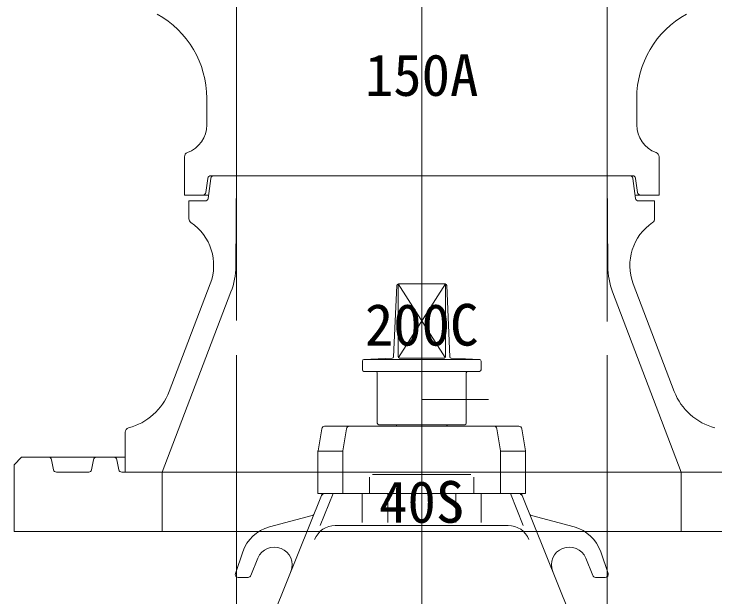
# Model space of a CAD drawing. Units: millimetres, scale not verified. Extents: x -6861 to 6861, y -5221 to 5221.
# Drawn here: x 1547.8 to 2020.5, y 1648.1 to 2041.5 of the extents above; entities that cross this region are included whole.
import ezdxf
from ezdxf.enums import TextEntityAlignment as Align

# ---------------------------------------------------------------- set-up
doc = ezdxf.new("R2010")
doc.units = ezdxf.units.MM
doc.header["$LTSCALE"] = 20
for name, color, linetype, lineweight in [('0-4_TEMP', 3, 'Continuous', 18), ('0-5_細線', 7, 'Continuous', 18), ('0-6_仕切弁', 7, 'Continuous', 18), ('0-7_寸法', 1, 'Continuous', 18)]:
    doc.layers.add(name, color=color, linetype=linetype, lineweight=lineweight)
doc.layers.add('0-8_注釈', color=1, linetype='Continuous')
doc.styles.add('ＭＳ ゴシック', font='')
doc.styles.get('ＭＳ ゴシック').set_extended_font_data('MS Gothic')

msp = doc.modelspace()

# ---------------------------------------------------------------- linework, layer by layer
at = {"layer": '0-4_TEMP'}
for p, q in [((1822.8, 2132.35), (1822.8, 1969.35)), ((1822.8, 2086.16), (1822.8, 1237.32)), ((1697.8, 1932.35), (1697.8, 1834.7)), ((1947.8, 1932.35), (1947.8, 1834.04)), ((1822.8, 1884.35), (1822.8, 1232.85)), ((1822.8, 1872.85), (1822.8, 1672.85))]:
    msp.add_line(p, q, dxfattribs=at)
at = {"layer": '0-5_細線'}
for p, q in [((1697.8, 2082.35), (1697.8, 1932.35)), ((1947.8, 2082.35), (1947.8, 1932.35)), ((1677.8, 1984.68), (1677.8, 1966.71)), ((1967.8, 1984.68), (1967.8, 1966.71)), ((1662.8, 1945.15), (1662.8, 1932.35)), ((1982.8, 1945.15), (1982.8, 1932.35)), ((1662.8, 1932.35), (1662.8, 1919.35)), ((1678.55, 1930.62), (1677.21, 1921.07)), ((1680.55, 1930.62), (1678.65, 1917.07)), ((1680.54, 1932.35), (1822.8, 1932.35)), ((1697.8, 1932.35), (1697.36, 1871.36)), ((1965.06, 1932.35), (1822.8, 1932.35)), ((1947.8, 1932.35), (1948.23, 1871.36)), ((1965.04, 1930.62), (1966.94, 1917.07)), ((1967.04, 1930.62), (1968.38, 1921.07)), ((1982.8, 1932.35), (1982.8, 1919.35)), ((1662.8, 1919.35), (1678.97, 1919.35)), ((1966.62, 1919.35), (1982.8, 1919.35)), ((1665.8, 1915.35), (1676.67, 1915.35)), ((1665.8, 1915.35), (1665.8, 1903.35)), ((1979.8, 1915.35), (1968.92, 1915.35)), ((1979.8, 1915.35), (1979.8, 1903.35)), ((1680.15, 1859.46), (1652.46, 1786.76)), ((1965.45, 1859.46), (1993.13, 1786.76)), ((1694.09, 1853.92), (1647.8, 1732.35)), ((1951.5, 1853.92), (1997.8, 1732.35)), ((1622.8, 1759.35), (1622.8, 1732.35)), ((1615.16, 1742.35), (1552.8, 1742.35)), ((1573.12, 1740.74), (1574.48, 1733.95)), ((1600.12, 1733.95), (1601.48, 1740.74)), ((1615.16, 1742.35), (1603.44, 1742.35)), ((1615.16, 1742.35), (1622.8, 1742.35)), ((1617.12, 1740.74), (1618.48, 1733.95)), ((1576.44, 1732.35), (1598.16, 1732.35)), ((1822.8, 1732.35), (1620.44, 1732.35)), ((1622.8, 1732.35), (2022.8, 1732.35)), ((1647.8, 1692.35), (1647.8, 1732.35)), ((1822.8, 1732.35), (2025.16, 1732.35)), ((1997.8, 1692.35), (1997.8, 1732.35)), ((1547.8, 1692.35), (2097.8, 1692.35))]:
    msp.add_line(p, q, dxfattribs=at)
msp.add_lwpolyline([(1552.8, 1742.35), (1547.8, 1737.35), (1547.8, 1692.35)], dxfattribs=at)
for centre, radius, start, end in [((1612.8, 1984.68), 65, 0, 60.968), ((2032.8, 1984.68), 65, 119.032, 180), ((1657.8, 1966.71), 20, 290.354, 0), ((1987.8, 1966.71), 20, 180, 249.646), ((1665.8, 1945.15), 3, 110.354, 180), ((1979.8, 1945.15), 3, 0, 69.646), ((1680.54, 1930.35), 2, 90, 172.001), ((1682.54, 1930.35), 2, 90, 172), ((1963.06, 1930.35), 2, 8, 90), ((1965.06, 1930.35), 2, 7.999, 90), ((1675.23, 1921.35), 2, 270, 352.001), ((1970.36, 1921.35), 2, 187.999, 270), ((1676.67, 1917.35), 2, 270, 352.001), ((1968.92, 1917.35), 2, 187.999, 270), ((1668.8, 1903.35), 3, 180, 235.802), ((1647.44, 1871.92), 35, 339.155, 55.802), ((1998.15, 1871.92), 35, 124.198, 200.845), ((1976.8, 1903.35), 3, 304.198, 0), ((1647.36, 1871.72), 50, 339.155, 359.591), ((1998.23, 1871.72), 50, 180.409, 200.845), ((1615.08, 1800.99), 40, 284.429, 339.155), ((2030.51, 1800.99), 40, 200.845, 255.571), ((1625.8, 1759.35), 3, 104.429, 180), ((1571.16, 1740.35), 2, 11.309, 90), ((1603.44, 1740.35), 2, 90, 168.691), ((1615.16, 1740.35), 2, 11.309, 90), ((1576.44, 1734.35), 2, 191.309, 270), ((1598.16, 1734.35), 2, 270, 348.691), ((1620.44, 1734.35), 2, 191.309, 270)]:
    msp.add_arc(centre, radius, start, end, dxfattribs=at)
at = {"layer": '0-6_仕切弁'}
for p, q in [((1803.84, 1810.25), (1806, 1858.39)), ((1806.8, 1859.32), (1838.57, 1809.71)), ((1806.8, 1810.35), (1806.8, 1859.32)), ((1807, 1859.35), (1838.59, 1859.35)), ((1838.8, 1859.32), (1807.03, 1809.71)), ((1838.8, 1810.35), (1838.8, 1859.32)), ((1839.59, 1858.39), (1841.76, 1810.25)), ((1782.8, 1801.35), (1782.8, 1807.35)), ((1802.89, 1809.3), (1783.75, 1808.35)), ((1783.8, 1808.35), (1861.8, 1808.35)), ((1807.8, 1809.35), (1837.8, 1809.35)), ((1842.71, 1809.3), (1861.85, 1808.35)), ((1862.8, 1807.35), (1862.8, 1801.35)), ((1783.8, 1800.35), (1861.8, 1800.35)), ((1792.8, 1799.35), (1792.8, 1765.35)), ((1852.8, 1799.35), (1852.8, 1765.35)), ((1822.8, 1781.35), (1867.8, 1781.35)), ((1888.3, 1763.35), (1757.3, 1763.35)), ((1793.8, 1764.35), (1851.8, 1764.35)), ((1805.47, 1763.35), (1806.05, 1764.35)), ((1839.55, 1764.35), (1840.12, 1763.35)), ((1755.32, 1761.68), (1752.82, 1746.68)), ((1772.13, 1761.68), (1769.63, 1746.68)), ((1873.46, 1761.68), (1875.96, 1746.68)), ((1890.27, 1761.68), (1892.77, 1746.68)), ((1752.8, 1746.51), (1769.6, 1746.51)), ((1752.8, 1717.85), (1752.8, 1746.35)), ((1769.6, 1717.85), (1769.6, 1746.35)), ((1892.79, 1746.51), (1875.99, 1746.51)), ((1875.99, 1717.85), (1875.99, 1746.35)), ((1892.8, 1717.85), (1892.8, 1746.35)), ((1789.64, 1730.85), (1855.95, 1730.85)), ((1787.64, 1728.85), (1787.64, 1717.85)), ((1857.95, 1728.85), (1857.95, 1717.85)), ((1755.15, 1716.49), (1711.45, 1608.22)), ((1892.8, 1717.85), (1752.8, 1717.85)), ((1763.01, 1717.85), (1754.33, 1696.35)), ((1755.3, 1717.85), (1755.3, 1717.23)), ((1782.7, 1717.85), (1782.7, 1698.35)), ((1799.88, 1717.85), (1799.88, 1698.35)), ((1845.71, 1717.85), (1845.71, 1698.35)), ((1862.9, 1717.85), (1862.9, 1698.35)), ((1882.59, 1717.85), (1891.26, 1696.35)), ((1890.3, 1717.85), (1890.3, 1717.23)), ((1890.44, 1716.49), (1934.14, 1608.22)), ((1748.88, 1703.09), (1719.99, 1695.35)), ((1896.71, 1703.09), (1925.6, 1695.35)), ((1881.14, 1696.35), (1764.45, 1696.35)), ((1697.13, 1663.99), (1702.11, 1678.61)), ((1948.47, 1663.99), (1943.49, 1678.61)), ((1707.52, 1662.6), (1712.24, 1674.29)), ((1938.08, 1662.6), (1933.36, 1674.29)), ((1705.66, 1661.35), (1699.02, 1661.35)), ((1939.93, 1661.35), (1946.57, 1661.35))]:
    msp.add_line(p, q, dxfattribs=at)
for centre, radius, start, end in [((1807, 1858.35), 1, 90, 177.423), ((1838.59, 1858.35), 1, 2.577, 90), ((1783.8, 1807.35), 1, 90, 180), ((1802.84, 1810.3), 1, 272.859, 357.423), ((1807.8, 1810.35), 1, 180, 270), ((1837.8, 1810.35), 1, 270, 0), ((1842.75, 1810.3), 1, 182.577, 267.141), ((1861.8, 1807.35), 1, 0, 90), ((1783.8, 1801.35), 1, 180, 270), ((1861.8, 1801.35), 1, 270, 0), ((1791.8, 1799.35), 1, 0, 90), ((1853.8, 1799.35), 1, 90, 180), ((1757.3, 1761.35), 2, 90, 170.538), ((1774.1, 1761.35), 2, 90, 170.538), ((1793.8, 1765.35), 1, 180, 270), ((1851.8, 1765.35), 1, 270, 0), ((1871.49, 1761.35), 2, 9.462, 90), ((1888.3, 1761.35), 2, 9.462, 90), ((1754.8, 1746.35), 2, 170.538, 180), ((1771.6, 1746.35), 2, 170.538, 180), ((1873.99, 1746.35), 2, 0, 9.462), ((1890.8, 1746.35), 2, 0, 9.462), ((1753.3, 1717.23), 2, 338.018, 0), ((1721.43, 1758.74), 53.87, 308.956, 310.618), ((1924.17, 1758.74), 53.87, 229.382, 231.044), ((1892.3, 1717.23), 2, 180, 201.982), ((1748.37, 1705.02), 2, 285, 338.018), ((1897.23, 1705.02), 2, 201.982, 255), ((1726.72, 1670.23), 26, 105, 161.197), ((1764.45, 1681.35), 15, 90, 158.018), ((1881.14, 1681.35), 15, 21.982, 90), ((1918.88, 1670.23), 26, 18.803, 75), ((1723.37, 1669.8), 12, 338.018, 158.018), ((1922.23, 1669.8), 12, 21.982, 201.982), ((1699.02, 1663.35), 2, 161.197, 270), ((1705.66, 1663.35), 2, 270, 338.018), ((1939.93, 1663.35), 2, 201.982, 270), ((1946.57, 1663.35), 2, 270, 18.803)]:
    msp.add_arc(centre, radius, start, end, dxfattribs=at)
at = {"layer": '0-7_寸法'}
for p, q in [((1697.8, 1811.36), (1697.8, 1168.88)), ((1947.8, 1811.36), (1947.8, 1168.88))]:
    msp.add_line(p, q, dxfattribs=at)

# ---------------------------------------------------------------- texts
at = {"layer": '0-8_注釈', "style": 'ＭＳ ゴシック'}
for s, p in [('150A', (1784.4, 1977.81)), ('200C', (1784.4, 1809.31)), ('40S', (1794, 1689.76))]:
    msp.add_text(s, height=28.15, dxfattribs=at).set_placement(p, align=Align.BOTTOM_LEFT)

doc.saveas('drawing.dxf')
